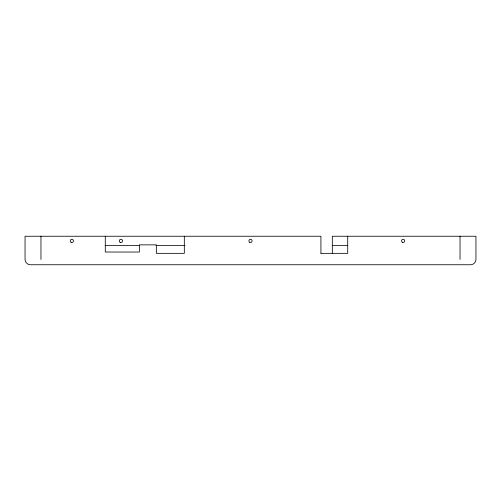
<?xml version="1.0" encoding="UTF-8"?>
<svg xmlns="http://www.w3.org/2000/svg" width="501" height="501" viewBox="0 0 501 501"><rect width="100%" height="100%" fill="white"/><g stroke="black" fill="none" stroke-linecap="round" stroke-linejoin="round"><path stroke-width="0.75" d="M105.135 245.528L139.56 245.528M155.986 245.528L184.932 245.528M332.326 245.528L347.863 245.528M320.909 253.349L347.707 253.349L347.707 236.247M460.037 236.247L460.037 259.449M332.326 253.349L332.326 236.247L475.95 236.247L475.95 259.449C475.944 262.292 473.489 264.747 470.646 264.753L30.354 264.753C27.511 264.747 25.056 262.292 25.05 259.449L25.05 236.247L320.922 236.247L320.922 253.349M184.324 236.247L184.324 253.349L156.343 253.349L156.343 244.864L139.366 244.864L139.366 252.028L105.285 252.028L105.285 236.247M40.963 236.247L40.963 259.449M120.115 242.265A1.591 1.591 0 0 0 122.501 240.887A1.591 1.591 0 0 0 120.115 239.509A1.591 1.591 0 0 0 120.115 242.265M249.705 242.265A1.591 1.591 0 0 0 252.091 240.887A1.591 1.591 0 0 0 249.705 239.509A1.591 1.591 0 0 0 249.705 242.265M71.067 242.265A1.591 1.591 0 0 0 73.453 240.887A1.591 1.591 0 0 0 71.067 239.509A1.591 1.591 0 0 0 71.067 242.265M402.347 242.265A1.591 1.591 0 0 0 404.733 240.887A1.591 1.591 0 0 0 402.347 239.509A1.591 1.591 0 0 0 402.347 242.265"/></g></svg>
